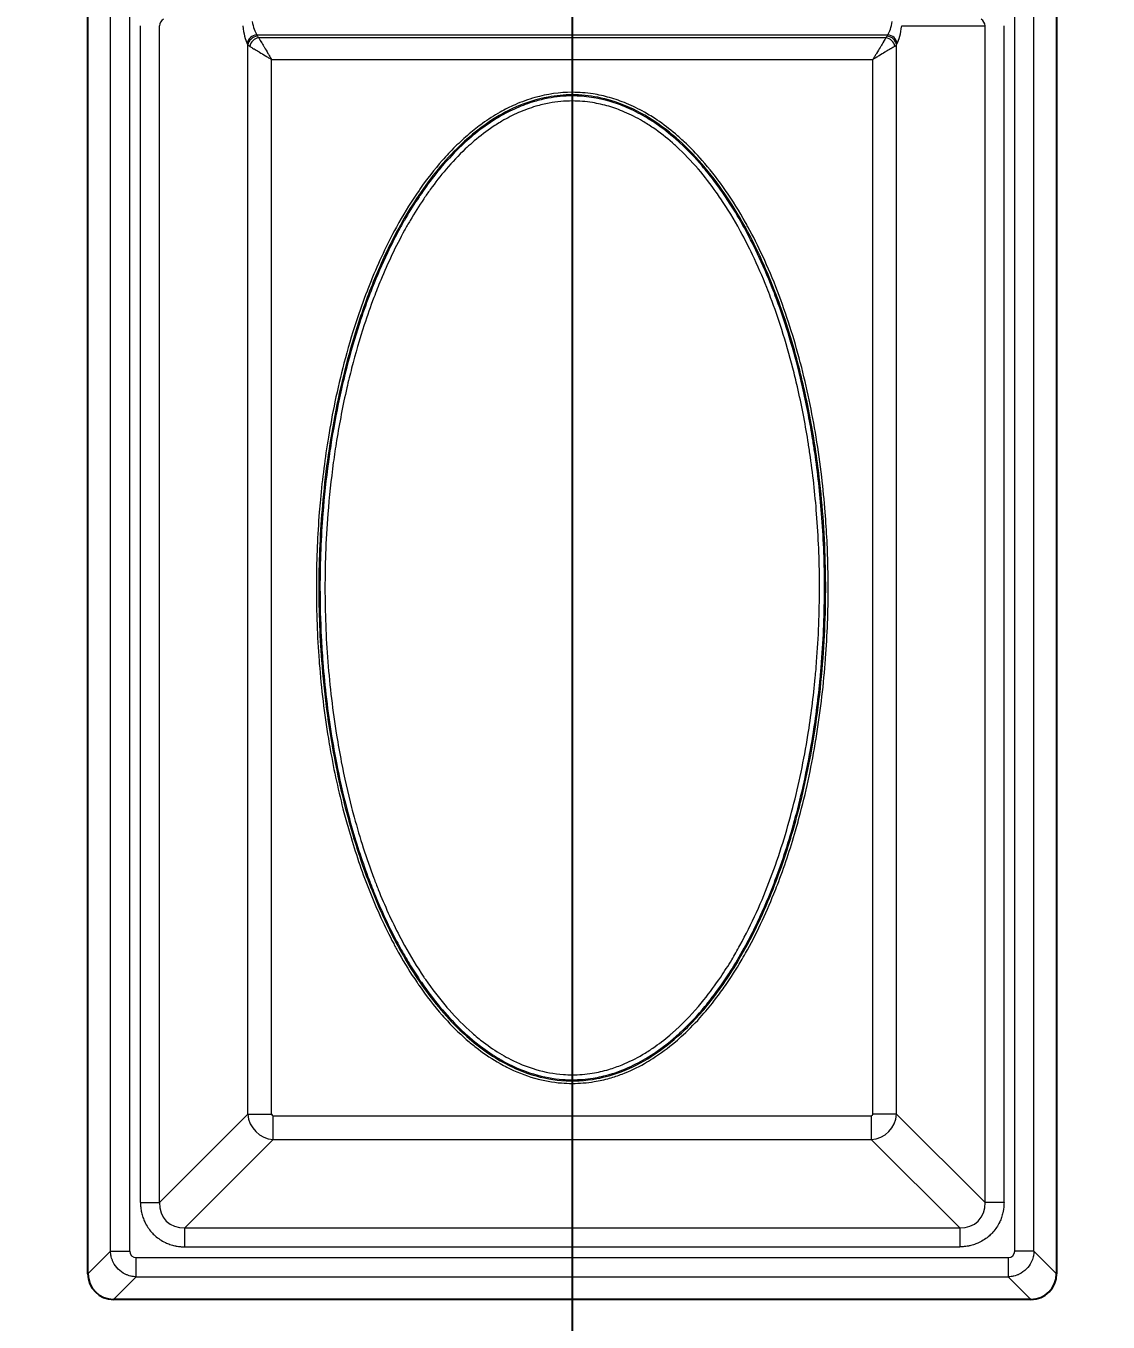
# Model space of a CAD drawing. Header units: millimetres. Extents: x 0 to 1486, y 0 to 1051.
# Drawn here: x 985.14 to 1018.32, y 165.61 to 205.36 of the extents above; entities that cross this region are included whole.
import ezdxf

# ---------------------------------------------------------------- set-up
doc = ezdxf.new("R2010")
doc.units = ezdxf.units.MM
doc.header["$LTSCALE"] = 1.25
for name, color, linetype, lineweight, true_color in [('Bemaßungen(DIN)', 7, 'Continuous', 5, 0x262659), ('Sichtbare Kanten(DIN)', 7, 'Continuous', 25, 0x262659), ('Sichtbare tangentiale Kanten(DIN)', 7, 'Continuous', 15, 0x1a1a3e)]:
    doc.layers.add(name, color=color, linetype=linetype, lineweight=lineweight, true_color=true_color)
doc.styles.add('Aktuell-DINGroßer Text', font='arial.ttf')
doc.dimstyles.new('STANDARD-DIN', dxfattribs={"dimscale": 1.25, "dimtxt": 5.25, "dimasz": 2.5, "dimexe": 3.175, "dimexo": 0, "dimgap": 0.8, "dimtad": 1, "dimrnd": 1e-08, "dimtxsty": 'Aktuell-DINGroßer Text', "dimcen": 0.09, "dimdle": 10, "dimclrd": 256, "dimclre": 256, "dimclrt": 256, "dimazin": 2, "dimtfac": 0.666667, "dimtmove": 0, "dimatfit": 3, "dimfxl": 1, "dimtolj": 1, "dimlwd": 25, "dimlwe": 25, "dimarcsym": 0})

# ---------------------------------------------------------------- blocks, each defined once
blk = doc.blocks.new('_DotSmall')
at = {"color": 0, "linetype": 'ByBlock', "const_width": 0.5}
blk.add_lwpolyline([(-0.0625, 0, 1), (0.0625, 0, 1)], format="xyb", close=True, dxfattribs=at)
blk = doc.blocks.new('*D113')
at = {"layer": 'Bemaßungen(DIN)', "color": 250, "linetype": 'Continuous', "lineweight": 25, "true_color": 0x3f3f3f, "transparency": 16777216}
for p, q in [((968.388, 220.033), (968.388, 107.189)), ((1001.888, 220.033), (1001.888, 107.189)), ((968.388, 111.158), (1001.888, 111.158))]:
    blk.add_line(p, q, dxfattribs=at)
at = {"layer": 'Defpoints', "color": 0, "linetype": 'Continuous', "transparency": 16777216}
for p in [(968.388, 220.033), (1001.888, 220.033), (1001.888, 111.158)]:
    blk.add_point(p, dxfattribs=at)
at = {"layer": 'Bemaßungen(DIN)', "color": 250, "linetype": 'Continuous', "lineweight": 25, "true_color": 0x3f3f3f, "transparency": 16777216, "xscale": 3.125, "yscale": 3.125, "zscale": 3.125, "rotation": 180}
blk.add_blockref('_DotSmall', (968.388, 111.158), dxfattribs=at)
at = {"layer": 'Bemaßungen(DIN)', "color": 250, "linetype": 'Continuous', "lineweight": 25, "true_color": 0x3f3f3f, "transparency": 16777216, "xscale": 3.125, "yscale": 3.125, "zscale": 3.125}
blk.add_blockref('_DotSmall', (1001.888, 111.158), dxfattribs=at)
at = {"layer": 'Bemaßungen(DIN)', "color": 179, "linetype": 'Continuous', "lineweight": 25, "true_color": 0x262659, "transparency": 16777216, "insert": (971.057, 120.046), "char_height": 6.5625, "attachment_point": 1, "style": 'Aktuell-DINGroßer Text'}
blk.add_mtext('\\A1;33,5{\\H4.375;±0,1}', dxfattribs=at)
blk = doc.blocks.new('*D114')
at = {"layer": 'Bemaßungen(DIN)', "color": 250, "linetype": 'Continuous', "lineweight": 25, "true_color": 0x3f3f3f, "transparency": 16777216}
for p, q in [((1001.888, 220.033), (1001.888, 107.189)), ((1035.388, 220.033), (1035.388, 107.189)), ((1001.888, 111.158), (1035.388, 111.158))]:
    blk.add_line(p, q, dxfattribs=at)
at = {"layer": 'Defpoints', "color": 0, "linetype": 'Continuous', "transparency": 16777216}
for p in [(1001.888, 220.033), (1035.388, 220.033), (1035.388, 111.158)]:
    blk.add_point(p, dxfattribs=at)
at = {"layer": 'Bemaßungen(DIN)', "color": 250, "linetype": 'Continuous', "lineweight": 25, "true_color": 0x3f3f3f, "transparency": 16777216, "xscale": 3.125, "yscale": 3.125, "zscale": 3.125, "rotation": 180}
blk.add_blockref('_DotSmall', (1001.888, 111.158), dxfattribs=at)
at = {"layer": 'Bemaßungen(DIN)', "color": 250, "linetype": 'Continuous', "lineweight": 25, "true_color": 0x3f3f3f, "transparency": 16777216, "xscale": 3.125, "yscale": 3.125, "zscale": 3.125}
blk.add_blockref('_DotSmall', (1035.388, 111.158), dxfattribs=at)
at = {"layer": 'Bemaßungen(DIN)', "color": 179, "linetype": 'Continuous', "lineweight": 25, "true_color": 0x262659, "transparency": 16777216, "insert": (1004.557, 120.046), "char_height": 6.5625, "attachment_point": 1, "style": 'Aktuell-DINGroßer Text'}
blk.add_mtext('\\A1;33,5{\\H4.375;±0,1}', dxfattribs=at)

msp = doc.modelspace()

# ---------------------------------------------------------------- linework, layer by layer
at = {"layer": 'Sichtbare Kanten(DIN)'}
for p, q in [((987.038, 167.096), (987.038, 280.22)), ((1016.738, 280.22), (1016.738, 167.096)), ((1015.95, 166.308), (987.826, 166.308))]:
    msp.add_line(p, q, dxfattribs=at)
for centre, major_axis in [((987.851, 167.12), (-0.583, -0.583)), ((1015.926, 167.12), (0.583, -0.583))]:
    msp.add_ellipse(centre, major_axis=major_axis, ratio=0.970288, start_param=5.512866, end_param=7.053504, dxfattribs=at)
at = {"layer": 'Sichtbare tangentiale Kanten(DIN)'}
for p, q in [((987.732, 167.79), (987.732, 279.527)), ((988.323, 167.79), (988.323, 279.527)), ((1015.454, 167.79), (1015.454, 279.527)), ((1016.045, 167.79), (1016.045, 279.527)), ((988.651, 169.279), (988.651, 205.361)), ((989.233, 169.279), (989.233, 205.361)), ((1011.989, 205.361), (1014.544, 205.361)), ((1014.544, 169.279), (1014.544, 205.361)), ((1015.126, 169.279), (1015.126, 205.361)), ((991.945, 204.778), (991.923, 204.82)), ((991.945, 171.991), (991.945, 204.778)), ((992.214, 205.09), (1011.562, 205.09)), ((992.236, 205.047), (992.214, 205.09)), ((992.268, 205.004), (1011.508, 205.004)), ((1011.541, 205.047), (1011.562, 205.09)), ((1011.832, 204.778), (1011.853, 204.82)), ((1011.832, 171.991), (1011.832, 204.778)), ((992.672, 204.33), (1011.104, 204.33)), ((992.672, 171.991), (992.672, 204.33)), ((1011.104, 171.991), (1011.104, 204.33)), ((1001.888, 203.325), (1001.888, 203.249)), ((1001.888, 203.249), (1001.888, 203.213)), ((1001.888, 203.213), (1001.888, 203.059)), ((989.233, 169.279), (991.945, 171.991)), ((991.945, 171.991), (992.672, 171.991)), ((992.721, 171.942), (1011.056, 171.942)), ((992.721, 171.215), (992.721, 171.942)), ((1011.056, 171.942), (1011.056, 171.215)), ((1011.832, 171.991), (1011.104, 171.991)), ((1014.544, 169.279), (1011.832, 171.991)), ((990.009, 168.503), (992.721, 171.215)), ((992.721, 171.215), (1011.056, 171.215)), ((1013.767, 168.503), (1011.056, 171.215)), ((988.651, 169.279), (989.233, 169.279)), ((1015.126, 169.279), (1014.544, 169.279)), ((990.009, 167.921), (990.009, 168.503)), ((990.009, 168.503), (1013.767, 168.503)), ((1013.767, 168.503), (1013.767, 167.921)), ((987.038, 167.096), (987.732, 167.79)), ((987.732, 167.79), (988.323, 167.79)), ((990.009, 167.921), (1013.767, 167.921)), ((1016.045, 167.79), (1015.454, 167.79)), ((1016.738, 167.096), (1016.045, 167.79)), ((988.52, 167.593), (1015.257, 167.593)), ((988.52, 167.002), (988.52, 167.593)), ((1015.257, 167.593), (1015.257, 167.002)), ((987.826, 166.308), (988.52, 167.002)), ((988.52, 167.002), (1015.257, 167.002)), ((1015.95, 166.308), (1015.257, 167.002))]:
    msp.add_line(p, q, dxfattribs=at)
for centre, major_axis, ratio, start_param, end_param in [((989.527, 205.361), (0.294, 0), 0.850826, 2.198862, 3.141444), ((992.346, 205.898), (0, 0.9), 0.332438, 2.027023, 2.68632), ((1011.431, 205.898), (0, 0.9), 0.332438, 3.596865, 4.256163), ((1014.25, 205.361), (-0.294, 0), 0.850826, 3.141742, 4.084323), ((992.054, 205.895), (-0.001, 1.197), 0.249407, 2.033422, 2.685728), ((1011.723, 205.895), (0.001, 1.197), 0.249407, 3.597457, 4.249764), ((992.214, 204.82), (-0.267, -0.136), 0.876427, 4.292601, 5.756816), ((992.236, 204.778), (-0.267, -0.136), 0.876427, 4.292601, 5.756816), ((992.726, 204.831), (-0.803, 0), 0.281851, 0.234549, 0.438861), ((992.268, 204.734), (-0.212, -0.212), 0.822157, 4.024283, 5.400495), ((992.761, 205.099), (-0.539, 0), 0.439726, 0.219686, 0.413587), ((1011.015, 205.099), (0.539, 0), 0.439726, 5.869599, 6.063499), ((1011.508, 204.734), (0.212, -0.212), 0.822157, 0.88269, 2.258902), ((1011.541, 204.778), (0.267, -0.136), 0.876427, 0.526369, 1.990584), ((1011.562, 204.82), (0.267, -0.136), 0.876427, 0.526369, 1.990584), ((1011.051, 204.831), (0.803, 0), 0.281851, 5.844325, 6.048636), ((992.724, 171.994), (0.566, -0.566), 0.950188, 3.956104, 5.468674), ((992.724, 171.994), (0.0375, 0.0375), 0.943242, 2.385308, 3.897877), ((1011.053, 171.994), (-0.566, -0.566), 0.950188, 0.814511, 2.327081), ((1011.053, 171.994), (-0.0375, 0.0375), 0.943242, 2.385308, 3.897877), ((990.093, 169.363), (0.65, 0.65), 0.870843, 2.385491, 3.897694), ((1013.683, 169.363), (-0.65, 0.65), 0.870843, 2.385491, 3.897694), ((988.526, 167.796), (-0.146, -0.146), 0.970883, 5.512439, 7.053932), ((1015.251, 167.796), (-0.146, 0.146), 0.970883, 2.370846, 3.912339)]:
    msp.add_ellipse(centre, major_axis=major_axis, ratio=ratio, start_param=start_param, end_param=end_param, dxfattribs=at)
for points, knots in [([(991.999, 204.734), (992.008, 204.729), (992.017, 204.723), (992.028, 204.717), (992.038, 204.711), (992.049, 204.705), (992.06, 204.698), (992.079, 204.687), (992.099, 204.675), (992.12, 204.662), (992.124, 204.66), (992.128, 204.657), (992.132, 204.654), (992.175, 204.629), (992.222, 204.601), (992.27, 204.572), (992.28, 204.566), (992.29, 204.56), (992.299, 204.554), (992.358, 204.519), (992.42, 204.482), (992.482, 204.444), (992.514, 204.425), (992.545, 204.407), (992.577, 204.387), (992.593, 204.378), (992.609, 204.368), (992.625, 204.359), (992.64, 204.349), (992.656, 204.34), (992.672, 204.33)], [0, 0, 0, 0, 0.0583903, 0.0583903, 0.0583903, 0.1166231, 0.1166231, 0.1166231, 0.213731, 0.213731, 0.213731, 0.233069, 0.233069, 0.233069, 0.4274621, 0.4274621, 0.4274621, 0.4661163, 0.4661163, 0.4661163, 0.6989275, 0.6989275, 0.6989275, 0.8156207, 0.8156207, 0.8156207, 0.8739806, 0.8739806, 0.8739806, 0.9322842, 0.9322842, 0.9322842, 0.9322842]), ([(992.268, 205.004), (992.274, 204.995), (992.279, 204.985), (992.285, 204.975), (992.292, 204.965), (992.298, 204.954), (992.305, 204.943), (992.316, 204.924), (992.328, 204.904), (992.341, 204.883), (992.343, 204.879), (992.346, 204.874), (992.348, 204.87), (992.374, 204.827), (992.402, 204.781), (992.431, 204.732), (992.437, 204.723), (992.443, 204.713), (992.449, 204.703), (992.484, 204.644), (992.521, 204.583), (992.558, 204.52), (992.577, 204.489), (992.596, 204.457), (992.615, 204.426), (992.625, 204.41), (992.634, 204.394), (992.644, 204.378), (992.653, 204.362), (992.663, 204.346), (992.672, 204.33)], [0, 0, 0, 0, 0.0583903, 0.0583903, 0.0583903, 0.1166231, 0.1166231, 0.1166231, 0.213731, 0.213731, 0.213731, 0.233069, 0.233069, 0.233069, 0.4274621, 0.4274621, 0.4274621, 0.4661163, 0.4661163, 0.4661163, 0.6989275, 0.6989275, 0.6989275, 0.8156207, 0.8156207, 0.8156207, 0.8739806, 0.8739806, 0.8739806, 0.9322842, 0.9322842, 0.9322842, 0.9322842]), ([(1011.508, 205.004), (1011.503, 204.995), (1011.497, 204.985), (1011.491, 204.975), (1011.485, 204.965), (1011.478, 204.954), (1011.472, 204.943), (1011.461, 204.924), (1011.449, 204.904), (1011.436, 204.883), (1011.433, 204.879), (1011.431, 204.874), (1011.428, 204.87), (1011.403, 204.827), (1011.375, 204.781), (1011.345, 204.732), (1011.34, 204.723), (1011.334, 204.713), (1011.328, 204.703), (1011.292, 204.644), (1011.256, 204.583), (1011.218, 204.52), (1011.199, 204.489), (1011.18, 204.457), (1011.161, 204.426), (1011.152, 204.41), (1011.142, 204.394), (1011.133, 204.378), (1011.123, 204.362), (1011.114, 204.346), (1011.104, 204.33)], [0, 0, 0, 0, 0.0583903, 0.0583903, 0.0583903, 0.1166231, 0.1166231, 0.1166231, 0.2137311, 0.2137311, 0.2137311, 0.233069, 0.233069, 0.233069, 0.4274621, 0.4274621, 0.4274621, 0.4661163, 0.4661163, 0.4661163, 0.6989275, 0.6989275, 0.6989275, 0.8156207, 0.8156207, 0.8156207, 0.8739806, 0.8739806, 0.8739806, 0.9322842, 0.9322842, 0.9322842, 0.9322842]), ([(1011.778, 204.734), (1011.769, 204.729), (1011.759, 204.723), (1011.749, 204.717), (1011.739, 204.711), (1011.728, 204.705), (1011.717, 204.698), (1011.698, 204.687), (1011.678, 204.675), (1011.657, 204.662), (1011.653, 204.66), (1011.648, 204.657), (1011.644, 204.654), (1011.601, 204.629), (1011.555, 204.601), (1011.506, 204.572), (1011.497, 204.566), (1011.487, 204.56), (1011.477, 204.554), (1011.418, 204.519), (1011.357, 204.482), (1011.294, 204.444), (1011.263, 204.425), (1011.231, 204.407), (1011.2, 204.387), (1011.184, 204.378), (1011.168, 204.368), (1011.152, 204.359), (1011.136, 204.349), (1011.12, 204.34), (1011.104, 204.33)], [0, 0, 0, 0, 0.0583903, 0.0583903, 0.0583903, 0.1166231, 0.1166231, 0.1166231, 0.2137311, 0.2137311, 0.2137311, 0.233069, 0.233069, 0.233069, 0.4274621, 0.4274621, 0.4274621, 0.4661163, 0.4661163, 0.4661163, 0.6989275, 0.6989275, 0.6989275, 0.8156207, 0.8156207, 0.8156207, 0.8739806, 0.8739806, 0.8739806, 0.9322842, 0.9322842, 0.9322842, 0.9322842]), ([(1001.888, 203.325), (1002.101, 203.325), (1002.315, 203.308), (1002.525, 203.275), (1002.697, 203.248), (1002.867, 203.211), (1003.034, 203.164), (1003.21, 203.114), (1003.382, 203.054), (1003.551, 202.984), (1003.74, 202.905), (1003.923, 202.815), (1004.101, 202.715), (1004.233, 202.64), (1004.363, 202.56), (1004.489, 202.475), (1004.683, 202.343), (1004.87, 202.2), (1005.049, 202.049), (1005.141, 201.971), (1005.23, 201.891), (1005.317, 201.81), (1005.512, 201.627), (1005.698, 201.435), (1005.874, 201.234), (1006.098, 200.98), (1006.307, 200.714), (1006.503, 200.438), (1006.531, 200.398), (1006.559, 200.358), (1006.587, 200.318), (1006.807, 200), (1007.011, 199.671), (1007.2, 199.334), (1007.225, 199.29), (1007.25, 199.246), (1007.274, 199.202), (1007.435, 198.907), (1007.586, 198.606), (1007.728, 198.301), (1007.891, 197.948), (1008.042, 197.59), (1008.181, 197.227), (1008.456, 196.512), (1008.687, 195.78), (1008.881, 195.04), (1008.883, 195.034), (1008.884, 195.028), (1008.886, 195.022), (1009.082, 194.273), (1009.24, 193.515), (1009.365, 192.751), (1009.432, 192.346), (1009.489, 191.939), (1009.537, 191.531), (1009.579, 191.171), (1009.615, 190.809), (1009.643, 190.447), (1009.689, 189.868), (1009.718, 189.287), (1009.729, 188.706), (1009.733, 188.513), (1009.735, 188.321), (1009.735, 188.129), (1009.735, 187.408), (1009.709, 186.688), (1009.656, 185.97), (1009.652, 185.917), (1009.648, 185.863), (1009.644, 185.81), (1009.582, 185.039), (1009.49, 184.27), (1009.365, 183.506), (1009.364, 183.498), (1009.363, 183.49), (1009.361, 183.483), (1009.237, 182.727), (1009.08, 181.976), (1008.886, 181.236), (1008.837, 181.049), (1008.786, 180.863), (1008.733, 180.678), (1008.571, 180.12), (1008.388, 179.568), (1008.179, 179.026), (1008.144, 178.933), (1008.107, 178.84), (1008.07, 178.747), (1007.818, 178.122), (1007.531, 177.511), (1007.201, 176.923), (1007.156, 176.845), (1007.111, 176.767), (1007.066, 176.689), (1006.915, 176.434), (1006.756, 176.183), (1006.587, 175.939), (1006.489, 175.798), (1006.387, 175.658), (1006.283, 175.522), (1006.152, 175.351), (1006.016, 175.185), (1005.874, 175.023), (1005.689, 174.813), (1005.495, 174.611), (1005.289, 174.421), (1005.211, 174.349), (1005.131, 174.278), (1005.049, 174.209), (1004.829, 174.023), (1004.597, 173.85), (1004.354, 173.695), (1004.271, 173.642), (1004.186, 173.591), (1004.101, 173.543), (1003.882, 173.419), (1003.654, 173.311), (1003.419, 173.221), (1003.293, 173.173), (1003.164, 173.13), (1003.034, 173.093), (1002.879, 173.049), (1002.721, 173.014), (1002.563, 172.988), (1002.34, 172.951), (1002.114, 172.932), (1001.888, 172.932), (1001.777, 172.932), (1001.666, 172.937), (1001.555, 172.946), (1001.281, 172.968), (1001.008, 173.018), (1000.743, 173.093), (1000.738, 173.094), (1000.734, 173.096), (1000.729, 173.097), (1000.437, 173.18), (1000.154, 173.294), (999.883, 173.431), (999.813, 173.467), (999.744, 173.504), (999.676, 173.543), (999.444, 173.674), (999.221, 173.822), (999.009, 173.983), (998.913, 174.056), (998.819, 174.131), (998.727, 174.209), (998.492, 174.408), (998.27, 174.623), (998.06, 174.848), (998.007, 174.906), (997.954, 174.964), (997.902, 175.023), (997.647, 175.314), (997.41, 175.621), (997.19, 175.939), (997.17, 175.968), (997.15, 175.997), (997.131, 176.026), (996.933, 176.317), (996.748, 176.617), (996.576, 176.923), (996.52, 177.022), (996.466, 177.121), (996.413, 177.221), (996.138, 177.739), (995.895, 178.273), (995.679, 178.818), (995.651, 178.887), (995.624, 178.956), (995.597, 179.026), (995.389, 179.568), (995.205, 180.12), (995.044, 180.678), (994.99, 180.863), (994.939, 181.049), (994.89, 181.236), (994.723, 181.875), (994.583, 182.521), (994.468, 183.172), (994.448, 183.283), (994.429, 183.395), (994.411, 183.506), (994.286, 184.27), (994.194, 185.039), (994.133, 185.81), (994.131, 185.838), (994.128, 185.867), (994.126, 185.895), (994.07, 186.638), (994.042, 187.383), (994.042, 188.129), (994.042, 188.2), (994.042, 188.27), (994.042, 188.341), (994.047, 189.044), (994.077, 189.747), (994.133, 190.447), (994.143, 190.578), (994.154, 190.708), (994.167, 190.838), (994.226, 191.478), (994.307, 192.117), (994.411, 192.751), (994.471, 193.114), (994.538, 193.477), (994.613, 193.837), (994.696, 194.234), (994.788, 194.629), (994.89, 195.022), (995.002, 195.448), (995.126, 195.872), (995.263, 196.291), (995.366, 196.607), (995.478, 196.921), (995.597, 197.231), (995.652, 197.373), (995.708, 197.514), (995.766, 197.654), (995.997, 198.214), (996.257, 198.761), (996.552, 199.29), (996.56, 199.305), (996.568, 199.319), (996.576, 199.334), (996.766, 199.671), (996.969, 200), (997.19, 200.318), (997.199, 200.332), (997.209, 200.346), (997.219, 200.36), (997.431, 200.663), (997.658, 200.956), (997.902, 201.234), (998.031, 201.38), (998.164, 201.522), (998.303, 201.659), (998.439, 201.794), (998.581, 201.924), (998.727, 202.049), (998.859, 202.161), (998.996, 202.268), (999.136, 202.369), (999.31, 202.494), (999.49, 202.61), (999.675, 202.715), (999.825, 202.799), (999.98, 202.877), (1000.137, 202.946), (1000.334, 203.032), (1000.536, 203.105), (1000.743, 203.164), (1001.115, 203.269), (1001.502, 203.325), (1001.888, 203.325)], [0, 0, 0, 0, 0.639708, 0.639708, 0.639708, 1.160348, 1.160348, 1.160348, 1.708499, 1.708499, 1.708499, 2.321068, 2.321068, 2.321068, 2.777127, 2.777127, 2.777127, 3.481707, 3.481707, 3.481707, 3.840961, 3.840961, 3.840961, 4.642216, 4.642216, 4.642216, 5.656868, 5.656868, 5.656868, 5.802986, 5.802986, 5.802986, 6.963587, 6.963587, 6.963587, 7.114552, 7.114552, 7.114552, 8.124051, 8.124051, 8.124051, 9.289556, 9.289556, 9.289556, 11.587453, 11.587453, 11.587453, 11.605982, 11.605982, 11.605982, 13.927144, 13.927144, 13.927144, 15.159529, 15.159529, 15.159529, 16.248341, 16.248341, 16.248341, 17.992352, 17.992352, 17.992352, 18.569576, 18.569576, 18.569576, 20.730291, 20.730291, 20.730291, 20.890769, 20.890769, 20.890769, 23.211965, 23.211965, 23.211965, 23.235727, 23.235727, 23.235727, 25.53318, 25.53318, 25.53318, 26.112017, 26.112017, 26.112017, 27.854377, 27.854377, 27.854377, 28.153739, 28.153739, 28.153739, 30.175566, 30.175566, 30.175566, 30.445968, 30.445968, 30.445968, 31.33622, 31.33622, 31.33622, 31.85246, 31.85246, 31.85246, 32.496894, 32.496894, 32.496894, 33.336993, 33.336993, 33.336993, 33.657412, 33.657412, 33.657412, 34.522413, 34.522413, 34.522413, 34.818036, 34.818036, 34.818036, 35.57249, 35.57249, 35.57249, 35.978641, 35.978641, 35.978641, 36.46173, 36.46173, 36.46173, 37.139135, 37.139135, 37.139135, 37.472442, 37.472442, 37.472442, 38.299742, 38.299742, 38.299742, 38.313597, 38.313597, 38.313597, 39.224503, 39.224503, 39.224503, 39.460285, 39.460285, 39.460285, 40.259784, 40.259784, 40.259784, 40.620853, 40.620853, 40.620853, 41.545701, 41.545701, 41.545701, 41.781511, 41.781511, 41.781511, 42.942132, 42.942132, 42.942132, 43.047049, 43.047049, 43.047049, 44.102719, 44.102719, 44.102719, 44.442229, 44.442229, 44.442229, 46.200033, 46.200033, 46.200033, 46.423921, 46.423921, 46.423921, 48.166433, 48.166433, 48.166433, 48.745108, 48.745108, 48.745108, 50.727284, 50.727284, 50.727284, 51.066318, 51.066318, 51.066318, 53.387519, 53.387519, 53.387519, 53.473034, 53.473034, 53.473034, 55.708716, 55.708716, 55.708716, 55.921312, 55.921312, 55.921312, 58.029915, 58.029915, 58.029915, 58.421576, 58.421576, 58.421576, 60.351166, 60.351166, 60.351166, 61.455449, 61.455449, 61.455449, 62.672368, 62.672368, 62.672368, 63.995258, 63.995258, 63.995258, 64.993535, 64.993535, 64.993535, 65.448701, 65.448701, 65.448701, 67.264643, 67.264643, 67.264643, 67.314699, 67.314699, 67.314699, 68.475297, 68.475297, 68.475297, 68.525889, 68.525889, 68.525889, 69.636002, 69.636002, 69.636002, 70.220476, 70.220476, 70.220476, 70.796631, 70.796631, 70.796631, 71.316647, 71.316647, 71.316647, 71.957253, 71.957253, 71.957253, 72.473802, 72.473802, 72.473802, 73.117889, 73.117889, 73.117889, 74.278288, 74.278288, 74.278288, 74.278288]), ([(1001.888, 203.249), (1002.15, 203.249), (1002.709, 203.193), (1003.583, 202.923), (1004.462, 202.439), (1005.311, 201.748), (1006.071, 200.92), (1006.702, 200.037), (1007.435, 198.801), (1008.172, 197.157), (1008.797, 195.172), (1009.215, 193.286), (1009.529, 191.196), (1009.695, 188.752), (1009.622, 185.897), (1009.282, 183.2), (1008.724, 180.794), (1008.007, 178.683), (1007.164, 176.92), (1006.206, 175.491), (1005.301, 174.488), (1004.369, 173.754), (1003.48, 173.295), (1002.547, 173.027), (1001.565, 172.973), (1000.644, 173.173), (999.89, 173.496), (999.26, 173.875), (998.658, 174.351), (998.054, 174.946), (997.485, 175.635), (996.944, 176.429), (996.339, 177.483), (995.695, 178.899), (995.056, 180.789), (994.505, 183.145), (994.174, 185.714), (994.085, 188.367), (994.213, 190.938), (994.59, 193.59), (995.182, 195.915), (995.883, 197.801), (996.494, 199.068), (997.11, 200.087), (997.683, 200.882), (998.408, 201.694), (999.233, 202.387), (1000.183, 202.92), (1001.051, 203.193), (1001.641, 203.249), (1001.888, 203.249)], [0, 0, 0, 0, 0.801473, 1.708499, 2.777127, 3.840961, 5.018658, 6.172353, 7.114552, 9.351003, 11.587453, 13.373491, 15.159529, 17.94491, 20.730291, 23.740723, 26.112017, 28.153739, 30.445968, 31.987116, 33.336993, 34.522413, 35.57249, 36.368743, 37.472442, 38.554664, 39.224503, 39.965544, 40.78815, 41.545701, 42.532728, 43.487478, 44.442229, 46.200033, 48.166433, 50.445565, 53.473034, 55.947305, 58.421576, 61.208417, 63.995258, 65.629951, 67.264643, 68.228999, 69.222094, 70.220476, 71.519846, 72.473802, 73.523577, 74.278288, 74.278288, 74.278288, 74.278288]), ([(1001.888, 203.213), (1002.281, 203.213), (1002.674, 203.152), (1003.05, 203.042), (1003.22, 202.992), (1003.387, 202.931), (1003.55, 202.862), (1003.746, 202.778), (1003.937, 202.681), (1004.121, 202.574), (1004.236, 202.506), (1004.349, 202.434), (1004.459, 202.359), (1004.669, 202.215), (1004.87, 202.057), (1005.061, 201.89), (1005.103, 201.853), (1005.146, 201.815), (1005.187, 201.777), (1005.43, 201.554), (1005.658, 201.316), (1005.871, 201.066), (1005.932, 200.995), (1005.992, 200.923), (1006.051, 200.85), (1006.233, 200.623), (1006.404, 200.389), (1006.566, 200.149), (1006.616, 200.075), (1006.665, 200), (1006.714, 199.925), (1006.872, 199.678), (1007.022, 199.425), (1007.164, 199.168), (1007.171, 199.155), (1007.178, 199.142), (1007.186, 199.128), (1007.341, 198.844), (1007.486, 198.554), (1007.622, 198.261), (1007.786, 197.909), (1007.936, 197.552), (1008.075, 197.19), (1008.088, 197.156), (1008.101, 197.121), (1008.114, 197.086), (1008.238, 196.759), (1008.352, 196.429), (1008.458, 196.096), (1008.583, 195.703), (1008.697, 195.306), (1008.8, 194.907), (1008.86, 194.673), (1008.916, 194.438), (1008.969, 194.202), (1009.083, 193.695), (1009.181, 193.185), (1009.264, 192.672), (1009.285, 192.54), (1009.306, 192.408), (1009.325, 192.275), (1009.416, 191.655), (1009.485, 191.032), (1009.534, 190.407), (1009.589, 189.702), (1009.618, 188.994), (1009.622, 188.287), (1009.622, 188.234), (1009.622, 188.181), (1009.622, 188.129), (1009.622, 187.368), (1009.593, 186.608), (1009.534, 185.85), (1009.521, 185.685), (1009.506, 185.519), (1009.491, 185.353), (1009.434, 184.762), (1009.359, 184.172), (1009.264, 183.585), (1009.203, 183.205), (1009.133, 182.825), (1009.054, 182.448), (1008.978, 182.08), (1008.893, 181.714), (1008.8, 181.35), (1008.638, 180.722), (1008.45, 180.099), (1008.231, 179.488), (1008.193, 179.382), (1008.154, 179.276), (1008.114, 179.171), (1008.01, 178.895), (1007.899, 178.621), (1007.781, 178.349), (1007.596, 177.925), (1007.394, 177.507), (1007.17, 177.101), (1007.168, 177.097), (1007.166, 177.093), (1007.164, 177.089), (1007.028, 176.842), (1006.885, 176.6), (1006.733, 176.362), (1006.678, 176.277), (1006.623, 176.192), (1006.566, 176.109), (1006.402, 175.866), (1006.228, 175.629), (1006.044, 175.399), (1005.987, 175.329), (1005.929, 175.26), (1005.871, 175.191), (1005.664, 174.949), (1005.444, 174.718), (1005.21, 174.501), (1005.161, 174.456), (1005.111, 174.411), (1005.061, 174.367), (1004.866, 174.197), (1004.662, 174.038), (1004.448, 173.892), (1004.341, 173.819), (1004.232, 173.75), (1004.121, 173.684), (1004.027, 173.63), (1003.932, 173.578), (1003.836, 173.529), (1003.63, 173.425), (1003.418, 173.335), (1003.199, 173.262), (1003.15, 173.245), (1003.1, 173.23), (1003.05, 173.215), (1002.878, 173.164), (1002.703, 173.124), (1002.526, 173.096), (1002.315, 173.062), (1002.102, 173.045), (1001.888, 173.045), (1001.79, 173.045), (1001.691, 173.048), (1001.593, 173.056), (1001.299, 173.078), (1001.008, 173.132), (1000.726, 173.215), (1000.71, 173.22), (1000.693, 173.225), (1000.677, 173.23), (1000.339, 173.334), (1000.015, 173.479), (999.71, 173.653), (999.692, 173.663), (999.674, 173.674), (999.656, 173.684), (999.455, 173.802), (999.263, 173.932), (999.078, 174.072), (998.954, 174.166), (998.833, 174.265), (998.716, 174.367), (998.648, 174.426), (998.582, 174.487), (998.516, 174.548), (998.301, 174.751), (998.098, 174.966), (997.907, 175.19), (997.676, 175.46), (997.462, 175.742), (997.262, 176.033), (997.245, 176.058), (997.227, 176.083), (997.21, 176.109), (997.101, 176.27), (996.996, 176.435), (996.894, 176.602), (996.797, 176.762), (996.703, 176.925), (996.613, 177.089), (996.51, 177.275), (996.412, 177.463), (996.318, 177.653), (996.129, 178.036), (995.957, 178.426), (995.798, 178.821), (995.752, 178.937), (995.706, 179.054), (995.662, 179.171), (995.464, 179.696), (995.289, 180.229), (995.135, 180.768), (995.08, 180.961), (995.027, 181.155), (994.977, 181.35), (994.856, 181.819), (994.75, 182.292), (994.658, 182.767), (994.605, 183.039), (994.556, 183.312), (994.512, 183.585), (994.391, 184.336), (994.302, 185.092), (994.242, 185.85), (994.222, 186.106), (994.206, 186.363), (994.193, 186.619), (994.167, 187.122), (994.154, 187.625), (994.154, 188.129), (994.154, 188.522), (994.162, 188.916), (994.178, 189.31), (994.192, 189.676), (994.214, 190.042), (994.243, 190.407), (994.284, 190.937), (994.34, 191.465), (994.411, 191.991), (994.442, 192.219), (994.476, 192.446), (994.512, 192.672), (994.592, 193.163), (994.685, 193.651), (994.792, 194.136), (994.85, 194.394), (994.911, 194.651), (994.977, 194.907), (995.092, 195.355), (995.221, 195.8), (995.365, 196.24), (995.457, 196.524), (995.556, 196.806), (995.662, 197.086), (995.693, 197.169), (995.725, 197.251), (995.758, 197.334), (995.9, 197.694), (996.053, 198.051), (996.22, 198.402), (996.344, 198.661), (996.474, 198.917), (996.613, 199.168), (996.669, 199.27), (996.726, 199.371), (996.785, 199.472), (996.914, 199.692), (997.049, 199.909), (997.192, 200.122), (997.198, 200.131), (997.204, 200.14), (997.21, 200.149), (997.347, 200.352), (997.491, 200.551), (997.643, 200.745), (997.728, 200.854), (997.815, 200.961), (997.905, 201.067), (998.094, 201.287), (998.293, 201.498), (998.504, 201.698), (998.574, 201.763), (998.644, 201.828), (998.716, 201.89), (998.899, 202.051), (999.091, 202.202), (999.292, 202.341), (999.41, 202.423), (999.531, 202.501), (999.655, 202.574), (999.825, 202.673), (1000, 202.763), (1000.18, 202.842), (1000.357, 202.92), (1000.54, 202.987), (1000.726, 203.042), (1000.867, 203.083), (1001.01, 203.118), (1001.154, 203.144), (1001.396, 203.189), (1001.642, 203.213), (1001.888, 203.213)], [0, 0, 0, 0, 1.13436, 1.13436, 1.13436, 1.648132, 1.648132, 1.648132, 2.268893, 2.268893, 2.268893, 2.658644, 2.658644, 2.658644, 3.403508, 3.403508, 3.403508, 3.570243, 3.570243, 3.570243, 4.538009, 4.538009, 4.538009, 4.814995, 4.814995, 4.814995, 5.672522, 5.672522, 5.672522, 5.936787, 5.936787, 5.936787, 6.807049, 6.807049, 6.807049, 6.85221, 6.85221, 6.85221, 7.813767, 7.813767, 7.813767, 8.965202, 8.965202, 8.965202, 9.076064, 9.076064, 9.076064, 10.116636, 10.116636, 10.116636, 11.345066, 11.345066, 11.345066, 12.065149, 12.065149, 12.065149, 13.614093, 13.614093, 13.614093, 14.013663, 14.013663, 14.013663, 15.88308, 15.88308, 15.88308, 17.995019, 17.995019, 17.995019, 18.152131, 18.152131, 18.152131, 20.421151, 20.421151, 20.421151, 20.917399, 20.917399, 20.917399, 22.690238, 22.690238, 22.690238, 23.83978, 23.83978, 23.83978, 24.959232, 24.959232, 24.959232, 26.893631, 26.893631, 26.893631, 27.228211, 27.228211, 27.228211, 28.107348, 28.107348, 28.107348, 29.483886, 29.483886, 29.483886, 29.497213, 29.497213, 29.497213, 30.332062, 30.332062, 30.332062, 30.631736, 30.631736, 30.631736, 31.500075, 31.500075, 31.500075, 31.766262, 31.766262, 31.766262, 32.704434, 32.704434, 32.704434, 32.900755, 32.900755, 32.900755, 33.658217, 33.658217, 33.658217, 34.035302, 34.035302, 34.035302, 34.350766, 34.350766, 34.350766, 35.019428, 35.019428, 35.019428, 35.169775, 35.169775, 35.169775, 35.688089, 35.688089, 35.688089, 36.304253, 36.304253, 36.304253, 36.588432, 36.588432, 36.588432, 37.438768, 37.438768, 37.438768, 37.488776, 37.488776, 37.488776, 38.512582, 38.512582, 38.512582, 38.573276, 38.573276, 38.573276, 39.250927, 39.250927, 39.250927, 39.707763, 39.707763, 39.707763, 39.971507, 39.971507, 39.971507, 40.840853, 40.840853, 40.840853, 41.886498, 41.886498, 41.886498, 41.976802, 41.976802, 41.976802, 42.555048, 42.555048, 42.555048, 43.111289, 43.111289, 43.111289, 43.74126, 43.74126, 43.74126, 45.007841, 45.007841, 45.007841, 45.380295, 45.380295, 45.380295, 47.050279, 47.050279, 47.050279, 47.649332, 47.649332, 47.649332, 49.092716, 49.092716, 49.092716, 49.918292, 49.918292, 49.918292, 52.18734, 52.18734, 52.18734, 52.954306, 52.954306, 52.954306, 54.456398, 54.456398, 54.456398, 55.632024, 55.632024, 55.632024, 56.72542, 56.72542, 56.72542, 58.309742, 58.309742, 58.309742, 58.994445, 58.994445, 58.994445, 60.475949, 60.475949, 60.475949, 61.263459, 61.263459, 61.263459, 62.642156, 62.642156, 62.642156, 63.532468, 63.532468, 63.532468, 63.795658, 63.795658, 63.795658, 64.94916, 64.94916, 64.94916, 65.801482, 65.801482, 65.801482, 66.146102, 66.146102, 66.146102, 66.904062, 66.904062, 66.904062, 66.935983, 66.935983, 66.935983, 67.662022, 67.662022, 67.662022, 68.070543, 68.070543, 68.070543, 68.924954, 68.924954, 68.924954, 69.205049, 69.205049, 69.205049, 69.919449, 69.919449, 69.919449, 70.33964, 70.33964, 70.33964, 70.911285, 70.911285, 70.911285, 71.474241, 71.474241, 71.474241, 71.898749, 71.898749, 71.898749, 72.608523, 72.608523, 72.608523, 72.608523]), ([(1001.888, 203.059), (1002.095, 203.059), (1002.302, 203.042), (1002.506, 203.009), (1002.675, 202.982), (1002.843, 202.944), (1003.007, 202.895), (1003.171, 202.847), (1003.332, 202.788), (1003.49, 202.721), (1003.68, 202.64), (1003.865, 202.546), (1004.044, 202.441), (1004.156, 202.376), (1004.265, 202.306), (1004.372, 202.233), (1004.577, 202.092), (1004.773, 201.938), (1004.96, 201.775), (1005.002, 201.738), (1005.043, 201.701), (1005.084, 201.664), (1005.318, 201.449), (1005.538, 201.219), (1005.745, 200.978), (1005.748, 200.975), (1005.751, 200.971), (1005.755, 200.967), (1005.949, 200.74), (1006.132, 200.502), (1006.305, 200.258), (1006.35, 200.193), (1006.395, 200.129), (1006.439, 200.063), (1006.651, 199.75), (1006.847, 199.426), (1007.03, 199.095), (1007.037, 199.081), (1007.044, 199.068), (1007.051, 199.055), (1007.18, 198.82), (1007.301, 198.581), (1007.416, 198.339), (1007.573, 198.01), (1007.718, 197.676), (1007.853, 197.337), (1007.893, 197.236), (1007.932, 197.134), (1007.971, 197.032), (1008.094, 196.708), (1008.207, 196.38), (1008.312, 196.049), (1008.437, 195.659), (1008.549, 195.265), (1008.651, 194.869), (1008.701, 194.676), (1008.748, 194.483), (1008.792, 194.29), (1008.918, 193.746), (1009.024, 193.198), (1009.113, 192.648), (1009.134, 192.516), (1009.154, 192.385), (1009.174, 192.253), (1009.264, 191.636), (1009.333, 191.017), (1009.381, 190.396), (1009.436, 189.694), (1009.465, 188.99), (1009.469, 188.286), (1009.469, 188.233), (1009.469, 188.181), (1009.469, 188.129), (1009.469, 187.372), (1009.44, 186.616), (1009.381, 185.862), (1009.369, 185.702), (1009.355, 185.542), (1009.34, 185.382), (1009.283, 184.789), (1009.208, 184.198), (1009.113, 183.609), (1009.052, 183.231), (1008.982, 182.854), (1008.904, 182.479), (1008.828, 182.114), (1008.744, 181.75), (1008.651, 181.389), (1008.463, 180.656), (1008.238, 179.933), (1007.971, 179.225), (1007.704, 178.517), (1007.394, 177.825), (1007.03, 177.163), (1006.948, 177.015), (1006.864, 176.868), (1006.777, 176.723), (1006.669, 176.544), (1006.557, 176.368), (1006.439, 176.194), (1006.277, 175.955), (1006.106, 175.721), (1005.924, 175.496), (1005.869, 175.426), (1005.812, 175.358), (1005.754, 175.291), (1005.508, 175.003), (1005.244, 174.731), (1004.96, 174.482), (1004.934, 174.46), (1004.908, 174.438), (1004.883, 174.416), (1004.716, 174.275), (1004.542, 174.141), (1004.362, 174.018), (1004.258, 173.947), (1004.152, 173.88), (1004.043, 173.816), (1003.841, 173.698), (1003.631, 173.593), (1003.415, 173.505), (1003.281, 173.451), (1003.145, 173.403), (1003.007, 173.362), (1002.841, 173.313), (1002.672, 173.274), (1002.502, 173.247), (1002.299, 173.214), (1002.094, 173.198), (1001.888, 173.198), (1001.798, 173.198), (1001.709, 173.201), (1001.619, 173.207), (1001.332, 173.227), (1001.046, 173.28), (1000.77, 173.362), (1000.754, 173.367), (1000.738, 173.371), (1000.722, 173.376), (1000.474, 173.453), (1000.233, 173.552), (1000.002, 173.669), (999.911, 173.716), (999.821, 173.765), (999.733, 173.816), (999.538, 173.931), (999.351, 174.057), (999.171, 174.194), (999.049, 174.286), (998.931, 174.382), (998.817, 174.482), (998.567, 174.701), (998.333, 174.937), (998.114, 175.185), (998.083, 175.22), (998.052, 175.255), (998.022, 175.291), (997.796, 175.555), (997.585, 175.833), (997.388, 176.12), (997.371, 176.145), (997.354, 176.169), (997.337, 176.194), (997.125, 176.508), (996.929, 176.831), (996.747, 177.163), (996.694, 177.258), (996.643, 177.354), (996.592, 177.451), (996.351, 177.915), (996.135, 178.392), (995.94, 178.878), (995.894, 178.993), (995.849, 179.109), (995.805, 179.225), (995.574, 179.838), (995.375, 180.462), (995.203, 181.094), (995.177, 181.192), (995.151, 181.29), (995.125, 181.389), (995.005, 181.855), (994.9, 182.324), (994.808, 182.797), (994.755, 183.067), (994.707, 183.338), (994.663, 183.609), (994.543, 184.356), (994.454, 185.108), (994.395, 185.862), (994.336, 186.616), (994.307, 187.372), (994.307, 188.129), (994.307, 188.476), (994.313, 188.824), (994.326, 189.172), (994.34, 189.58), (994.363, 189.988), (994.395, 190.395), (994.436, 190.922), (994.492, 191.447), (994.563, 191.971), (994.594, 192.197), (994.627, 192.423), (994.664, 192.648), (994.751, 193.189), (994.855, 193.727), (994.977, 194.261), (995.024, 194.464), (995.073, 194.667), (995.125, 194.869), (995.24, 195.314), (995.368, 195.755), (995.51, 196.192), (995.602, 196.474), (995.701, 196.754), (995.805, 197.032), (995.873, 197.211), (995.943, 197.388), (996.016, 197.565), (996.232, 198.087), (996.475, 198.599), (996.747, 199.095), (996.802, 199.195), (996.859, 199.295), (996.917, 199.394), (997.05, 199.622), (997.19, 199.845), (997.337, 200.063), (997.401, 200.157), (997.466, 200.251), (997.532, 200.343), (997.687, 200.558), (997.85, 200.766), (998.022, 200.967), (998.207, 201.183), (998.403, 201.391), (998.61, 201.587), (998.677, 201.651), (998.746, 201.714), (998.817, 201.775), (998.996, 201.932), (999.183, 202.08), (999.379, 202.215), (999.494, 202.295), (999.612, 202.371), (999.733, 202.441), (999.897, 202.538), (1000.067, 202.625), (1000.241, 202.702), (1000.413, 202.777), (1000.59, 202.842), (1000.77, 202.895), (1000.905, 202.935), (1001.043, 202.968), (1001.182, 202.994), (1001.415, 203.037), (1001.652, 203.059), (1001.888, 203.059)], [0, 0, 0, 0, 0.620901, 0.620901, 0.620901, 1.134291, 1.134291, 1.134291, 1.648132, 1.648132, 1.648132, 2.268896, 2.268896, 2.268896, 2.658644, 2.658644, 2.658644, 3.403509, 3.403509, 3.403509, 3.570243, 3.570243, 3.570243, 4.522872, 4.522872, 4.522872, 4.538033, 4.538033, 4.538033, 5.435647, 5.435647, 5.435647, 5.672526, 5.672526, 5.672526, 6.807049, 6.807049, 6.807049, 6.85221, 6.85221, 6.85221, 7.65563, 7.65563, 7.65563, 8.748582, 8.748582, 8.748582, 9.07605, 9.07605, 9.07605, 10.116636, 10.116636, 10.116636, 11.345061, 11.345061, 11.345061, 11.940907, 11.940907, 11.940907, 13.614094, 13.614094, 13.614094, 14.013663, 14.013663, 14.013663, 15.883041, 15.883041, 15.883041, 17.995019, 17.995019, 17.995019, 18.152131, 18.152131, 18.152131, 20.421151, 20.421151, 20.421151, 20.902488, 20.902488, 20.902488, 22.690208, 22.690208, 22.690208, 23.83978, 23.83978, 23.83978, 24.959232, 24.959232, 24.959232, 27.228332, 27.228332, 27.228332, 29.497264, 29.497264, 29.497264, 30.004132, 30.004132, 30.004132, 30.631822, 30.631822, 30.631822, 31.500075, 31.500075, 31.500075, 31.766262, 31.766262, 31.766262, 32.900744, 32.900744, 32.900744, 33.002604, 33.002604, 33.002604, 33.658217, 33.658217, 33.658217, 34.035386, 34.035386, 34.035386, 34.737409, 34.737409, 34.737409, 35.169886, 35.169886, 35.169886, 35.688089, 35.688089, 35.688089, 36.304254, 36.304254, 36.304254, 36.573387, 36.573387, 36.573387, 37.438768, 37.438768, 37.438768, 37.488776, 37.488776, 37.488776, 38.267108, 38.267108, 38.267108, 38.573188, 38.573188, 38.573188, 39.250927, 39.250927, 39.250927, 39.707618, 39.707618, 39.707618, 40.702482, 40.702482, 40.702482, 40.842288, 40.842288, 40.842288, 41.886498, 41.886498, 41.886498, 41.976801, 41.976801, 41.976801, 43.111293, 43.111293, 43.111293, 43.438274, 43.438274, 43.438274, 45.007841, 45.007841, 45.007841, 45.380294, 45.380294, 45.380294, 47.344178, 47.344178, 47.344178, 47.649338, 47.649338, 47.649338, 49.092716, 49.092716, 49.092716, 49.918319, 49.918319, 49.918319, 52.187343, 52.187343, 52.187343, 54.456392, 54.456392, 54.456392, 55.49965, 55.49965, 55.49965, 56.725435, 56.725435, 56.725435, 58.309742, 58.309742, 58.309742, 58.994439, 58.994439, 58.994439, 60.637765, 60.637765, 60.637765, 61.26347, 61.26347, 61.26347, 62.642156, 62.642156, 62.642156, 63.532496, 63.532496, 63.532496, 64.10511, 64.10511, 64.10511, 65.801507, 65.801507, 65.801507, 66.146102, 66.146102, 66.146102, 66.936006, 66.936006, 66.936006, 67.277478, 67.277478, 67.277478, 68.070691, 68.070691, 68.070691, 68.924954, 68.924954, 68.924954, 69.205049, 69.205049, 69.205049, 69.919449, 69.919449, 69.919449, 70.339628, 70.339628, 70.339628, 70.911285, 70.911285, 70.911285, 71.474194, 71.474194, 71.474194, 71.898749, 71.898749, 71.898749, 72.608523, 72.608523, 72.608523, 72.608523]), ([(988.651, 169.279), (988.651, 169.253), (988.651, 169.227), (988.653, 169.201), (988.654, 169.182), (988.655, 169.163), (988.657, 169.143), (988.658, 169.137), (988.658, 169.131), (988.659, 169.124), (988.662, 169.099), (988.665, 169.073), (988.669, 169.048), (988.672, 169.035), (988.674, 169.022), (988.676, 169.01), (988.679, 168.997), (988.681, 168.985), (988.684, 168.972), (988.69, 168.947), (988.696, 168.922), (988.703, 168.898), (988.71, 168.873), (988.717, 168.849), (988.726, 168.825), (988.734, 168.801), (988.743, 168.777), (988.752, 168.753), (988.762, 168.73), (988.772, 168.706), (988.783, 168.684), (988.838, 168.569), (988.908, 168.463), (988.992, 168.369), (989.009, 168.35), (989.026, 168.331), (989.044, 168.314), (989.062, 168.296), (989.08, 168.279), (989.099, 168.262), (989.193, 168.178), (989.299, 168.108), (989.414, 168.053), (989.437, 168.042), (989.46, 168.032), (989.483, 168.022), (989.507, 168.013), (989.531, 168.004), (989.555, 167.996), (989.579, 167.987), (989.603, 167.98), (989.628, 167.973), (989.652, 167.966), (989.677, 167.96), (989.702, 167.954), (989.715, 167.951), (989.727, 167.949), (989.74, 167.946), (989.752, 167.944), (989.765, 167.941), (989.778, 167.939), (989.803, 167.935), (989.829, 167.932), (989.854, 167.929), (989.861, 167.928), (989.867, 167.928), (989.873, 167.927), (989.893, 167.925), (989.912, 167.924), (989.931, 167.923), (989.957, 167.921), (989.983, 167.921), (990.009, 167.921)], [-5.513202, -5.513202, -5.513202, -5.513202, -5.436809, -5.436809, -5.436809, -5.379514, -5.379514, -5.379514, -5.360415, -5.360415, -5.360415, -5.284022, -5.284022, -5.284022, -5.245825, -5.245825, -5.245825, -5.207629, -5.207629, -5.207629, -5.131235, -5.131235, -5.131235, -5.054842, -5.054842, -5.054842, -4.978448, -4.978448, -4.978448, -4.902055, -4.902055, -4.902055, -4.520088, -4.520088, -4.520088, -4.443694, -4.443694, -4.443694, -4.367301, -4.367301, -4.367301, -3.985334, -3.985334, -3.985334, -3.90894, -3.90894, -3.90894, -3.832547, -3.832547, -3.832547, -3.756153, -3.756153, -3.756153, -3.67976, -3.67976, -3.67976, -3.641563, -3.641563, -3.641563, -3.603367, -3.603367, -3.603367, -3.526973, -3.526973, -3.526973, -3.507875, -3.507875, -3.507875, -3.45058, -3.45058, -3.45058, -3.374186, -3.374186, -3.374186, -3.374186]), ([(1015.126, 169.279), (1015.126, 169.253), (1015.125, 169.227), (1015.124, 169.201), (1015.123, 169.182), (1015.121, 169.163), (1015.119, 169.143), (1015.119, 169.137), (1015.118, 169.131), (1015.117, 169.124), (1015.115, 169.099), (1015.111, 169.073), (1015.107, 169.048), (1015.105, 169.035), (1015.103, 169.022), (1015.1, 169.01), (1015.098, 168.997), (1015.095, 168.985), (1015.092, 168.972), (1015.087, 168.947), (1015.081, 168.922), (1015.074, 168.898), (1015.067, 168.873), (1015.059, 168.849), (1015.051, 168.825), (1015.042, 168.801), (1015.034, 168.777), (1015.024, 168.753), (1015.014, 168.73), (1015.004, 168.706), (1014.993, 168.684), (1014.939, 168.569), (1014.868, 168.463), (1014.785, 168.369), (1014.768, 168.35), (1014.751, 168.331), (1014.733, 168.314), (1014.715, 168.296), (1014.697, 168.279), (1014.678, 168.262), (1014.584, 168.178), (1014.477, 168.108), (1014.363, 168.053), (1014.34, 168.042), (1014.317, 168.032), (1014.293, 168.022), (1014.27, 168.013), (1014.246, 168.004), (1014.222, 167.996), (1014.198, 167.987), (1014.173, 167.98), (1014.149, 167.973), (1014.124, 167.966), (1014.099, 167.96), (1014.074, 167.954), (1014.062, 167.951), (1014.049, 167.949), (1014.037, 167.946), (1014.024, 167.944), (1014.011, 167.941), (1013.999, 167.939), (1013.973, 167.935), (1013.948, 167.932), (1013.922, 167.929), (1013.916, 167.928), (1013.909, 167.928), (1013.903, 167.927), (1013.884, 167.925), (1013.864, 167.924), (1013.845, 167.923), (1013.819, 167.921), (1013.793, 167.921), (1013.767, 167.921)], [-5.513202, -5.513202, -5.513202, -5.513202, -5.436809, -5.436809, -5.436809, -5.379514, -5.379514, -5.379514, -5.360415, -5.360415, -5.360415, -5.284022, -5.284022, -5.284022, -5.245825, -5.245825, -5.245825, -5.207629, -5.207629, -5.207629, -5.131235, -5.131235, -5.131235, -5.054842, -5.054842, -5.054842, -4.978448, -4.978448, -4.978448, -4.902055, -4.902055, -4.902055, -4.520088, -4.520088, -4.520088, -4.443694, -4.443694, -4.443694, -4.367301, -4.367301, -4.367301, -3.985334, -3.985334, -3.985334, -3.90894, -3.90894, -3.90894, -3.832547, -3.832547, -3.832547, -3.756153, -3.756153, -3.756153, -3.67976, -3.67976, -3.67976, -3.641563, -3.641563, -3.641563, -3.603367, -3.603367, -3.603367, -3.526973, -3.526973, -3.526973, -3.507875, -3.507875, -3.507875, -3.45058, -3.45058, -3.45058, -3.374186, -3.374186, -3.374186, -3.374186]), ([(988.52, 167.002), (988.491, 167.002), (988.462, 167.005), (988.433, 167.009), (988.411, 167.011), (988.389, 167.015), (988.368, 167.02), (988.361, 167.021), (988.354, 167.023), (988.347, 167.025), (988.318, 167.032), (988.29, 167.04), (988.263, 167.05), (988.249, 167.056), (988.235, 167.061), (988.222, 167.067), (988.208, 167.072), (988.195, 167.079), (988.182, 167.085), (988.103, 167.124), (988.031, 167.176), (987.968, 167.238), (987.906, 167.301), (987.854, 167.373), (987.815, 167.452), (987.809, 167.465), (987.803, 167.478), (987.797, 167.492), (987.791, 167.505), (987.786, 167.519), (987.781, 167.533), (987.771, 167.56), (987.762, 167.588), (987.755, 167.616), (987.753, 167.624), (987.752, 167.631), (987.75, 167.638), (987.745, 167.659), (987.742, 167.681), (987.739, 167.703), (987.735, 167.731), (987.733, 167.761), (987.732, 167.79)], [-3.12982, -3.12982, -3.12982, -3.12982, -3.041776, -3.041776, -3.041776, -2.975742, -2.975742, -2.975742, -2.953731, -2.953731, -2.953731, -2.865686, -2.865686, -2.865686, -2.821663, -2.821663, -2.821663, -2.777642, -2.777642, -2.777642, -2.513508, -2.513508, -2.513508, -2.249374, -2.249374, -2.249374, -2.205353, -2.205353, -2.205353, -2.161329, -2.161329, -2.161329, -2.073285, -2.073285, -2.073285, -2.051273, -2.051273, -2.051273, -1.98524, -1.98524, -1.98524, -1.897195, -1.897195, -1.897195, -1.897195]), ([(1016.045, 167.79), (1016.044, 167.761), (1016.042, 167.731), (1016.038, 167.703), (1016.035, 167.681), (1016.031, 167.659), (1016.026, 167.638), (1016.025, 167.631), (1016.023, 167.624), (1016.021, 167.616), (1016.014, 167.588), (1016.006, 167.56), (1015.996, 167.533), (1015.991, 167.519), (1015.985, 167.505), (1015.98, 167.492), (1015.974, 167.478), (1015.968, 167.465), (1015.961, 167.452), (1015.922, 167.373), (1015.87, 167.301), (1015.808, 167.238), (1015.746, 167.176), (1015.673, 167.124), (1015.594, 167.085), (1015.581, 167.079), (1015.568, 167.072), (1015.555, 167.067), (1015.541, 167.061), (1015.528, 167.056), (1015.514, 167.05), (1015.486, 167.04), (1015.458, 167.032), (1015.43, 167.025), (1015.423, 167.023), (1015.416, 167.021), (1015.409, 167.02), (1015.387, 167.015), (1015.366, 167.011), (1015.344, 167.009), (1015.315, 167.005), (1015.286, 167.002), (1015.257, 167.002)], [-3.12982, -3.12982, -3.12982, -3.12982, -3.041776, -3.041776, -3.041776, -2.975742, -2.975742, -2.975742, -2.953731, -2.953731, -2.953731, -2.865686, -2.865686, -2.865686, -2.821663, -2.821663, -2.821663, -2.777642, -2.777642, -2.777642, -2.513508, -2.513508, -2.513508, -2.249374, -2.249374, -2.249374, -2.205353, -2.205353, -2.205353, -2.161329, -2.161329, -2.161329, -2.073285, -2.073285, -2.073285, -2.051273, -2.051273, -2.051273, -1.98524, -1.98524, -1.98524, -1.897195, -1.897195, -1.897195, -1.897195])]:
    msp.add_open_spline(points, degree=3, knots=knots, dxfattribs=at)

# ---------------------------------------------------------------- dimensions: what is measured, and where the dimension line sits
at = {"layer": 'Bemaßungen(DIN)', "color": 250, "linetype": 'Continuous', "lineweight": 25, "true_color": 0x3f3f3f}
for base, p1, p2, picture, middle in [((1001.888, 111.158), (968.388, 220.033), (1001.888, 220.033), '*D113', (985.151, 111.158)), ((1035.388, 111.158), (1001.888, 220.033), (1035.388, 220.033), '*D114', (1018.651, 111.158))]:
    dim = msp.add_linear_dim(base=base, p1=p1, p2=p2, angle=180, dimstyle='STANDARD-DIN', override={"dimgap": 0.8, "dimdec": 2, "dimblk1": 'DotSmall', "dimblk2": 'DotSmall', "dimsah": 1, "dimdle": 0, "dimtol": 1, "dimlim": 0, "dimtp": 0.1, "dimtm": 0.1, "dimtdec": 2, "dimtofl": 0, "dimatfit": 1}, dxfattribs=at)
    dim.commit()
    dim.dimension.update_dxf_attribs({"geometry": picture, "text_midpoint": middle, "dimtype": 160})

doc.saveas('drawing.dxf')
